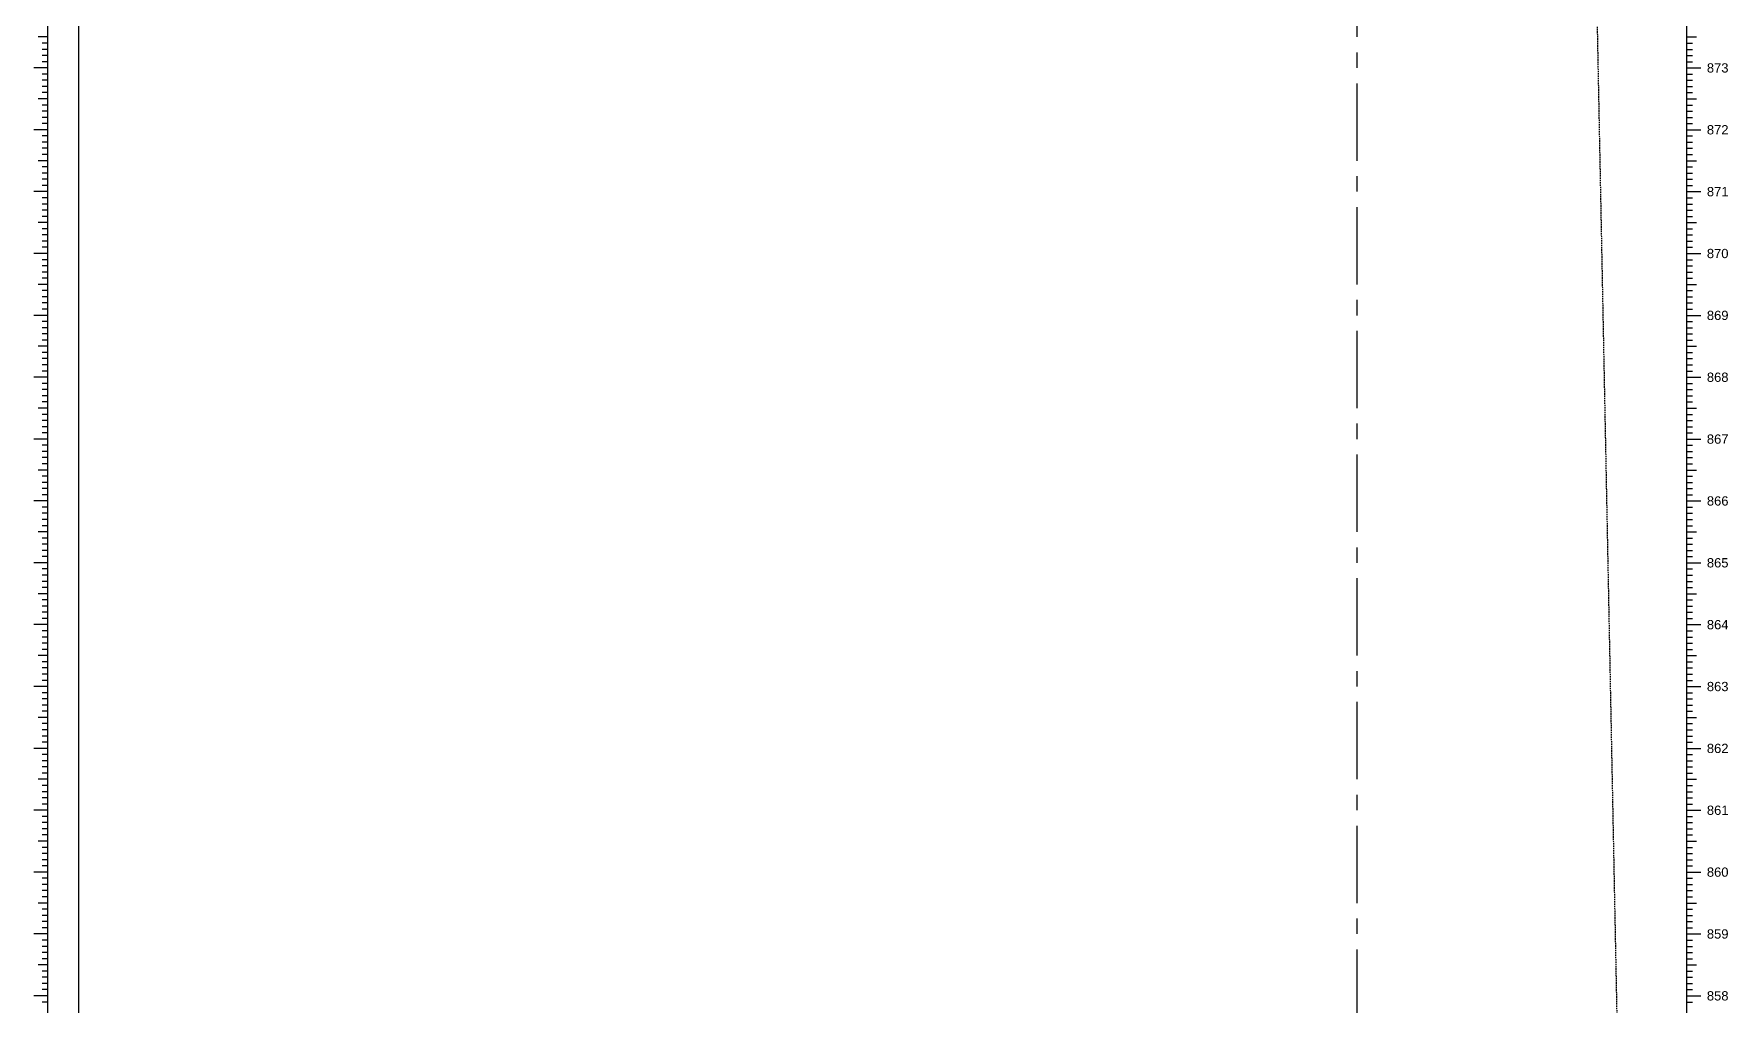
# Model space of a CAD drawing. Header units: millimetres. Extents: x 2640 to 12113, y 6003 to 13668.
# Drawn here: x 2916.5 to 3190.5, y 12019.7 to 12176.7 of the extents above; entities that cross this region are included whole.
import ezdxf
from ezdxf.enums import TextEntityAlignment as Align

# ---------------------------------------------------------------- set-up
doc = ezdxf.new("R2010")
doc.units = ezdxf.units.MM
doc.linetypes.add('CENTER', pattern=[2, 1.25, -0.25, 0.25, -0.25])
doc.linetypes.add('HIDDEN', pattern=[0.375, 0.25, -0.125])
for name, color, linetype in [('CL', 6, 'CENTER'), ('CS_Drawing', 7, 'Continuous'), ('GL', 3, 'HIDDEN')]:
    doc.layers.add(name, color=color, linetype=linetype)
doc.styles.get("Standard").update_dxf_attribs({"font": 'arial.ttf'})

msp = doc.modelspace()

# ---------------------------------------------------------------- linework, layer by layer
at = {"layer": 'CL', "ltscale": 10}
msp.add_line((3130.472, 11836.229), (3130.472, 12256.229), dxfattribs=at)
at = {"layer": 'CS_Drawing'}
for p, q in [((2918.772, 11831.229), (2918.772, 12261.229)), ((3183.776, 11831.229), (3183.776, 12261.229)), ((2923.772, 11831.229), (2923.772, 12236.309)), ((2918.772, 12176.229), (2917.197, 12176.229)), ((2918.772, 12176.229), (2917.872, 12176.229)), ((2918.772, 12175.229), (2917.872, 12175.229)), ((2918.772, 12174.229), (2917.872, 12174.229)), ((3183.776, 12176.229), (3185.351, 12176.229)), ((3183.776, 12176.229), (3184.676, 12176.229)), ((3183.776, 12175.229), (3184.676, 12175.229)), ((3183.776, 12174.229), (3184.676, 12174.229)), ((2918.772, 12171.229), (2916.522, 12171.229)), ((2918.772, 12171.229), (2917.197, 12171.229)), ((2918.772, 12173.229), (2917.872, 12173.229)), ((2918.772, 12172.229), (2917.872, 12172.229)), ((2918.772, 12171.229), (2917.872, 12171.229)), ((3183.776, 12173.229), (3184.676, 12173.229)), ((3183.776, 12172.229), (3184.676, 12172.229)), ((3183.776, 12171.229), (3186.026, 12171.229)), ((3183.776, 12171.229), (3185.351, 12171.229)), ((3183.776, 12171.229), (3184.676, 12171.229)), ((2918.772, 12170.229), (2917.872, 12170.229)), ((2918.772, 12169.229), (2917.872, 12169.229)), ((3183.776, 12170.229), (3184.676, 12170.229)), ((3183.776, 12169.229), (3184.676, 12169.229)), ((2918.772, 12166.229), (2917.197, 12166.229)), ((2918.772, 12168.229), (2917.872, 12168.229)), ((2918.772, 12167.229), (2917.872, 12167.229)), ((2918.772, 12166.229), (2917.872, 12166.229)), ((3183.776, 12168.229), (3184.676, 12168.229)), ((3183.776, 12167.229), (3184.676, 12167.229)), ((3183.776, 12166.229), (3185.351, 12166.229)), ((3183.776, 12166.229), (3184.676, 12166.229)), ((2918.772, 12165.229), (2917.872, 12165.229)), ((2918.772, 12164.229), (2917.872, 12164.229)), ((2918.772, 12163.229), (2917.872, 12163.229)), ((3183.776, 12165.229), (3184.676, 12165.229)), ((3183.776, 12164.229), (3184.676, 12164.229)), ((3183.776, 12163.229), (3184.676, 12163.229)), ((2918.772, 12161.229), (2916.522, 12161.229)), ((2918.772, 12161.229), (2917.197, 12161.229)), ((2918.772, 12162.229), (2917.872, 12162.229)), ((2918.772, 12161.229), (2917.872, 12161.229)), ((2918.772, 12160.229), (2917.872, 12160.229)), ((3183.776, 12162.229), (3184.676, 12162.229)), ((3183.776, 12161.229), (3186.026, 12161.229)), ((3183.776, 12161.229), (3185.351, 12161.229)), ((3183.776, 12161.229), (3184.676, 12161.229)), ((3183.776, 12160.229), (3184.676, 12160.229)), ((2918.772, 12159.229), (2917.872, 12159.229)), ((2918.772, 12158.229), (2917.872, 12158.229)), ((3183.776, 12159.229), (3184.676, 12159.229)), ((3183.776, 12158.229), (3184.676, 12158.229)), ((2918.772, 12156.229), (2917.197, 12156.229)), ((2918.772, 12157.229), (2917.872, 12157.229)), ((2918.772, 12156.229), (2917.872, 12156.229)), ((2918.772, 12155.229), (2917.872, 12155.229)), ((3183.776, 12157.229), (3184.676, 12157.229)), ((3183.776, 12156.229), (3185.351, 12156.229)), ((3183.776, 12156.229), (3184.676, 12156.229)), ((3183.776, 12155.229), (3184.676, 12155.229)), ((2918.772, 12154.229), (2917.872, 12154.229)), ((2918.772, 12153.229), (2917.872, 12153.229)), ((2918.772, 12152.229), (2917.872, 12152.229)), ((3183.776, 12154.229), (3184.676, 12154.229)), ((3183.776, 12153.229), (3184.676, 12153.229)), ((3183.776, 12152.229), (3184.676, 12152.229)), ((2918.772, 12151.229), (2916.522, 12151.229)), ((2918.772, 12151.229), (2917.197, 12151.229)), ((2918.772, 12151.229), (2917.872, 12151.229)), ((2918.772, 12150.229), (2917.872, 12150.229)), ((2918.772, 12149.229), (2917.872, 12149.229)), ((3183.776, 12151.229), (3186.026, 12151.229)), ((3183.776, 12151.229), (3185.351, 12151.229)), ((3183.776, 12151.229), (3184.676, 12151.229)), ((3183.776, 12150.229), (3184.676, 12150.229)), ((3183.776, 12149.229), (3184.676, 12149.229)), ((2918.772, 12148.229), (2917.872, 12148.229)), ((2918.772, 12147.229), (2917.872, 12147.229)), ((3183.776, 12148.229), (3184.676, 12148.229)), ((3183.776, 12147.229), (3184.676, 12147.229)), ((2918.772, 12146.229), (2917.197, 12146.229)), ((2918.772, 12146.229), (2917.872, 12146.229)), ((2918.772, 12145.229), (2917.872, 12145.229)), ((2918.772, 12144.229), (2917.872, 12144.229)), ((3183.776, 12146.229), (3185.351, 12146.229)), ((3183.776, 12146.229), (3184.676, 12146.229)), ((3183.776, 12145.229), (3184.676, 12145.229)), ((3183.776, 12144.229), (3184.676, 12144.229)), ((2918.772, 12141.229), (2916.522, 12141.229)), ((2918.772, 12141.229), (2917.197, 12141.229)), ((2918.772, 12143.229), (2917.872, 12143.229)), ((2918.772, 12142.229), (2917.872, 12142.229)), ((2918.772, 12141.229), (2917.872, 12141.229)), ((3183.776, 12143.229), (3184.676, 12143.229)), ((3183.776, 12142.229), (3184.676, 12142.229)), ((3183.776, 12141.229), (3186.026, 12141.229)), ((3183.776, 12141.229), (3185.351, 12141.229)), ((3183.776, 12141.229), (3184.676, 12141.229)), ((2918.772, 12140.229), (2917.872, 12140.229)), ((2918.772, 12139.229), (2917.872, 12139.229)), ((2918.772, 12138.229), (2917.872, 12138.229)), ((3183.776, 12140.229), (3184.676, 12140.229)), ((3183.776, 12139.229), (3184.676, 12139.229)), ((3183.776, 12138.229), (3184.676, 12138.229)), ((2918.772, 12136.229), (2917.197, 12136.229)), ((2918.772, 12137.229), (2917.872, 12137.229)), ((2918.772, 12136.229), (2917.872, 12136.229)), ((3183.776, 12137.229), (3184.676, 12137.229)), ((3183.776, 12136.229), (3185.351, 12136.229)), ((3183.776, 12136.229), (3184.676, 12136.229)), ((2918.772, 12135.229), (2917.872, 12135.229)), ((2918.772, 12134.229), (2917.872, 12134.229)), ((2918.772, 12133.229), (2917.872, 12133.229)), ((3183.776, 12135.229), (3184.676, 12135.229)), ((3183.776, 12134.229), (3184.676, 12134.229)), ((3183.776, 12133.229), (3184.676, 12133.229)), ((2918.772, 12131.229), (2916.522, 12131.229)), ((2918.772, 12131.229), (2917.197, 12131.229)), ((2918.772, 12132.229), (2917.872, 12132.229)), ((2918.772, 12131.229), (2917.872, 12131.229)), ((2918.772, 12130.229), (2917.872, 12130.229)), ((3183.776, 12132.229), (3184.676, 12132.229)), ((3183.776, 12131.229), (3186.026, 12131.229)), ((3183.776, 12131.229), (3185.351, 12131.229)), ((3183.776, 12131.229), (3184.676, 12131.229)), ((3183.776, 12130.229), (3184.676, 12130.229)), ((2918.772, 12129.229), (2917.872, 12129.229)), ((2918.772, 12128.229), (2917.872, 12128.229)), ((3183.776, 12129.229), (3184.676, 12129.229)), ((3183.776, 12128.229), (3184.676, 12128.229)), ((2918.772, 12126.229), (2917.197, 12126.229)), ((2918.772, 12127.229), (2917.872, 12127.229)), ((2918.772, 12126.229), (2917.872, 12126.229)), ((2918.772, 12125.229), (2917.872, 12125.229)), ((3183.776, 12127.229), (3184.676, 12127.229)), ((3183.776, 12126.229), (3185.351, 12126.229)), ((3183.776, 12126.229), (3184.676, 12126.229)), ((3183.776, 12125.229), (3184.676, 12125.229)), ((2918.772, 12124.229), (2917.872, 12124.229)), ((2918.772, 12123.229), (2917.872, 12123.229)), ((2918.772, 12122.229), (2917.872, 12122.229)), ((3183.776, 12124.229), (3184.676, 12124.229)), ((3183.776, 12123.229), (3184.676, 12123.229)), ((3183.776, 12122.229), (3184.676, 12122.229)), ((2918.772, 12121.229), (2916.522, 12121.229)), ((2918.772, 12121.229), (2917.197, 12121.229)), ((2918.772, 12121.229), (2917.872, 12121.229)), ((2918.772, 12120.229), (2917.872, 12120.229)), ((2918.772, 12119.229), (2917.872, 12119.229)), ((3183.776, 12121.229), (3186.026, 12121.229)), ((3183.776, 12121.229), (3185.351, 12121.229)), ((3183.776, 12121.229), (3184.676, 12121.229)), ((3183.776, 12120.229), (3184.676, 12120.229)), ((3183.776, 12119.229), (3184.676, 12119.229)), ((2918.772, 12118.229), (2917.872, 12118.229)), ((2918.772, 12117.229), (2917.872, 12117.229)), ((3183.776, 12118.229), (3184.676, 12118.229)), ((3183.776, 12117.229), (3184.676, 12117.229)), ((2918.772, 12116.229), (2917.197, 12116.229)), ((2918.772, 12116.229), (2917.872, 12116.229)), ((2918.772, 12115.229), (2917.872, 12115.229)), ((2918.772, 12114.229), (2917.872, 12114.229)), ((3183.776, 12116.229), (3185.351, 12116.229)), ((3183.776, 12116.229), (3184.676, 12116.229)), ((3183.776, 12115.229), (3184.676, 12115.229)), ((3183.776, 12114.229), (3184.676, 12114.229)), ((2918.772, 12111.229), (2916.522, 12111.229)), ((2918.772, 12111.229), (2917.197, 12111.229)), ((2918.772, 12113.229), (2917.872, 12113.229)), ((2918.772, 12112.229), (2917.872, 12112.229)), ((2918.772, 12111.229), (2917.872, 12111.229)), ((3183.776, 12113.229), (3184.676, 12113.229)), ((3183.776, 12112.229), (3184.676, 12112.229)), ((3183.776, 12111.229), (3186.026, 12111.229)), ((3183.776, 12111.229), (3185.351, 12111.229)), ((3183.776, 12111.229), (3184.676, 12111.229)), ((2918.772, 12110.229), (2917.872, 12110.229)), ((2918.772, 12109.229), (2917.872, 12109.229)), ((2918.772, 12108.229), (2917.872, 12108.229)), ((3183.776, 12110.229), (3184.676, 12110.229)), ((3183.776, 12109.229), (3184.676, 12109.229)), ((3183.776, 12108.229), (3184.676, 12108.229)), ((2918.772, 12106.229), (2917.197, 12106.229)), ((2918.772, 12107.229), (2917.872, 12107.229)), ((2918.772, 12106.229), (2917.872, 12106.229)), ((3183.776, 12107.229), (3184.676, 12107.229)), ((3183.776, 12106.229), (3185.351, 12106.229)), ((3183.776, 12106.229), (3184.676, 12106.229)), ((2918.772, 12105.229), (2917.872, 12105.229)), ((2918.772, 12104.229), (2917.872, 12104.229)), ((2918.772, 12103.229), (2917.872, 12103.229)), ((3183.776, 12105.229), (3184.676, 12105.229)), ((3183.776, 12104.229), (3184.676, 12104.229)), ((3183.776, 12103.229), (3184.676, 12103.229)), ((2918.772, 12101.229), (2916.522, 12101.229)), ((2918.772, 12101.229), (2917.197, 12101.229)), ((2918.772, 12102.229), (2917.872, 12102.229)), ((2918.772, 12101.229), (2917.872, 12101.229)), ((2918.772, 12100.229), (2917.872, 12100.229)), ((3183.776, 12102.229), (3184.676, 12102.229)), ((3183.776, 12101.229), (3186.026, 12101.229)), ((3183.776, 12101.229), (3185.351, 12101.229)), ((3183.776, 12101.229), (3184.676, 12101.229)), ((3183.776, 12100.229), (3184.676, 12100.229)), ((2918.772, 12099.229), (2917.872, 12099.229)), ((2918.772, 12098.229), (2917.872, 12098.229)), ((2918.772, 12097.229), (2917.872, 12097.229)), ((3183.776, 12099.229), (3184.676, 12099.229)), ((3183.776, 12098.229), (3184.676, 12098.229)), ((3183.776, 12097.229), (3184.676, 12097.229)), ((2918.772, 12096.229), (2917.197, 12096.229)), ((2918.772, 12096.229), (2917.872, 12096.229)), ((2918.772, 12095.229), (2917.872, 12095.229)), ((3183.776, 12096.229), (3185.351, 12096.229)), ((3183.776, 12096.229), (3184.676, 12096.229)), ((3183.776, 12095.229), (3184.676, 12095.229)), ((2918.772, 12094.229), (2917.872, 12094.229)), ((2918.772, 12093.229), (2917.872, 12093.229)), ((2918.772, 12092.229), (2917.872, 12092.229)), ((3183.776, 12094.229), (3184.676, 12094.229)), ((3183.776, 12093.229), (3184.676, 12093.229)), ((3183.776, 12092.229), (3184.676, 12092.229)), ((2918.772, 12091.229), (2916.522, 12091.229)), ((2918.772, 12091.229), (2917.197, 12091.229)), ((2918.772, 12091.229), (2917.872, 12091.229)), ((2918.772, 12090.229), (2917.872, 12090.229)), ((2918.772, 12089.229), (2917.872, 12089.229)), ((3183.776, 12091.229), (3186.026, 12091.229)), ((3183.776, 12091.229), (3185.351, 12091.229)), ((3183.776, 12091.229), (3184.676, 12091.229)), ((3183.776, 12090.229), (3184.676, 12090.229)), ((3183.776, 12089.229), (3184.676, 12089.229)), ((2918.772, 12086.229), (2917.197, 12086.229)), ((2918.772, 12088.229), (2917.872, 12088.229)), ((2918.772, 12087.229), (2917.872, 12087.229)), ((2918.772, 12086.229), (2917.872, 12086.229)), ((3183.776, 12088.229), (3184.676, 12088.229)), ((3183.776, 12087.229), (3184.676, 12087.229)), ((3183.776, 12086.229), (3185.351, 12086.229)), ((3183.776, 12086.229), (3184.676, 12086.229)), ((2918.772, 12085.229), (2917.872, 12085.229)), ((2918.772, 12084.229), (2917.872, 12084.229)), ((3183.776, 12085.229), (3184.676, 12085.229)), ((3183.776, 12084.229), (3184.676, 12084.229)), ((2918.772, 12081.229), (2916.522, 12081.229)), ((2918.772, 12081.229), (2917.197, 12081.229)), ((2918.772, 12083.229), (2917.872, 12083.229)), ((2918.772, 12082.229), (2917.872, 12082.229)), ((2918.772, 12081.229), (2917.872, 12081.229)), ((3183.776, 12083.229), (3184.676, 12083.229)), ((3183.776, 12082.229), (3184.676, 12082.229)), ((3183.776, 12081.229), (3186.026, 12081.229)), ((3183.776, 12081.229), (3185.351, 12081.229)), ((3183.776, 12081.229), (3184.676, 12081.229)), ((2918.772, 12080.229), (2917.872, 12080.229)), ((2918.772, 12079.229), (2917.872, 12079.229)), ((2918.772, 12078.229), (2917.872, 12078.229)), ((3183.776, 12080.229), (3184.676, 12080.229)), ((3183.776, 12079.229), (3184.676, 12079.229)), ((3183.776, 12078.229), (3184.676, 12078.229)), ((2918.772, 12076.229), (2917.197, 12076.229)), ((2918.772, 12077.229), (2917.872, 12077.229)), ((2918.772, 12076.229), (2917.872, 12076.229)), ((2918.772, 12075.229), (2917.872, 12075.229)), ((3183.776, 12077.229), (3184.676, 12077.229)), ((3183.776, 12076.229), (3185.351, 12076.229)), ((3183.776, 12076.229), (3184.676, 12076.229)), ((3183.776, 12075.229), (3184.676, 12075.229)), ((2918.772, 12074.229), (2917.872, 12074.229)), ((2918.772, 12073.229), (2917.872, 12073.229)), ((3183.776, 12074.229), (3184.676, 12074.229)), ((3183.776, 12073.229), (3184.676, 12073.229)), ((2918.772, 12071.229), (2916.522, 12071.229)), ((2918.772, 12071.229), (2917.197, 12071.229)), ((2918.772, 12072.229), (2917.872, 12072.229)), ((2918.772, 12071.229), (2917.872, 12071.229)), ((2918.772, 12070.229), (2917.872, 12070.229)), ((3183.776, 12072.229), (3184.676, 12072.229)), ((3183.776, 12071.229), (3186.026, 12071.229)), ((3183.776, 12071.229), (3185.351, 12071.229)), ((3183.776, 12071.229), (3184.676, 12071.229)), ((3183.776, 12070.229), (3184.676, 12070.229)), ((2918.772, 12069.229), (2917.872, 12069.229)), ((2918.772, 12068.229), (2917.872, 12068.229)), ((2918.772, 12067.229), (2917.872, 12067.229)), ((3183.776, 12069.229), (3184.676, 12069.229)), ((3183.776, 12068.229), (3184.676, 12068.229)), ((3183.776, 12067.229), (3184.676, 12067.229)), ((2918.772, 12066.229), (2917.197, 12066.229)), ((2918.772, 12066.229), (2917.872, 12066.229)), ((2918.772, 12065.229), (2917.872, 12065.229)), ((3183.776, 12066.229), (3185.351, 12066.229)), ((3183.776, 12066.229), (3184.676, 12066.229)), ((3183.776, 12065.229), (3184.676, 12065.229)), ((2918.772, 12064.229), (2917.872, 12064.229)), ((2918.772, 12063.229), (2917.872, 12063.229)), ((2918.772, 12062.229), (2917.872, 12062.229)), ((3183.776, 12064.229), (3184.676, 12064.229)), ((3183.776, 12063.229), (3184.676, 12063.229)), ((3183.776, 12062.229), (3184.676, 12062.229)), ((2918.772, 12061.229), (2916.522, 12061.229)), ((2918.772, 12061.229), (2917.197, 12061.229)), ((2918.772, 12061.229), (2917.872, 12061.229)), ((2918.772, 12060.229), (2917.872, 12060.229)), ((2918.772, 12059.229), (2917.872, 12059.229)), ((3183.776, 12061.229), (3186.026, 12061.229)), ((3183.776, 12061.229), (3185.351, 12061.229)), ((3183.776, 12061.229), (3184.676, 12061.229)), ((3183.776, 12060.229), (3184.676, 12060.229)), ((3183.776, 12059.229), (3184.676, 12059.229)), ((2918.772, 12056.229), (2917.197, 12056.229)), ((2918.772, 12058.229), (2917.872, 12058.229)), ((2918.772, 12057.229), (2917.872, 12057.229)), ((2918.772, 12056.229), (2917.872, 12056.229)), ((3183.776, 12058.229), (3184.676, 12058.229)), ((3183.776, 12057.229), (3184.676, 12057.229)), ((3183.776, 12056.229), (3185.351, 12056.229)), ((3183.776, 12056.229), (3184.676, 12056.229)), ((2918.772, 12055.229), (2917.872, 12055.229)), ((2918.772, 12054.229), (2917.872, 12054.229)), ((3183.776, 12055.229), (3184.676, 12055.229)), ((3183.776, 12054.229), (3184.676, 12054.229)), ((2918.772, 12051.229), (2916.522, 12051.229)), ((2918.772, 12051.229), (2917.197, 12051.229)), ((2918.772, 12053.229), (2917.872, 12053.229)), ((2918.772, 12052.229), (2917.872, 12052.229)), ((2918.772, 12051.229), (2917.872, 12051.229)), ((3183.776, 12053.229), (3184.676, 12053.229)), ((3183.776, 12052.229), (3184.676, 12052.229)), ((3183.776, 12051.229), (3186.026, 12051.229)), ((3183.776, 12051.229), (3185.351, 12051.229)), ((3183.776, 12051.229), (3184.676, 12051.229)), ((2918.772, 12050.229), (2917.872, 12050.229)), ((2918.772, 12049.229), (2917.872, 12049.229)), ((2918.772, 12048.229), (2917.872, 12048.229)), ((3183.776, 12050.229), (3184.676, 12050.229)), ((3183.776, 12049.229), (3184.676, 12049.229)), ((3183.776, 12048.229), (3184.676, 12048.229)), ((2918.772, 12046.229), (2917.197, 12046.229)), ((2918.772, 12047.229), (2917.872, 12047.229)), ((2918.772, 12046.229), (2917.872, 12046.229)), ((2918.772, 12045.229), (2917.872, 12045.229)), ((3183.776, 12047.229), (3184.676, 12047.229)), ((3183.776, 12046.229), (3185.351, 12046.229)), ((3183.776, 12046.229), (3184.676, 12046.229)), ((3183.776, 12045.229), (3184.676, 12045.229)), ((2918.772, 12044.229), (2917.872, 12044.229)), ((2918.772, 12043.229), (2917.872, 12043.229)), ((3183.776, 12044.229), (3184.676, 12044.229)), ((3183.776, 12043.229), (3184.676, 12043.229)), ((2918.772, 12041.229), (2916.522, 12041.229)), ((2918.772, 12041.229), (2917.197, 12041.229)), ((2918.772, 12042.229), (2917.872, 12042.229)), ((2918.772, 12041.229), (2917.872, 12041.229)), ((2918.772, 12040.229), (2917.872, 12040.229)), ((3183.776, 12042.229), (3184.676, 12042.229)), ((3183.776, 12041.229), (3186.026, 12041.229)), ((3183.776, 12041.229), (3185.351, 12041.229)), ((3183.776, 12041.229), (3184.676, 12041.229)), ((3183.776, 12040.229), (3184.676, 12040.229)), ((2918.772, 12039.229), (2917.872, 12039.229)), ((2918.772, 12038.229), (2917.872, 12038.229)), ((2918.772, 12037.229), (2917.872, 12037.229)), ((3183.776, 12039.229), (3184.676, 12039.229)), ((3183.776, 12038.229), (3184.676, 12038.229)), ((3183.776, 12037.229), (3184.676, 12037.229)), ((2918.772, 12036.229), (2917.197, 12036.229)), ((2918.772, 12036.229), (2917.872, 12036.229)), ((2918.772, 12035.229), (2917.872, 12035.229)), ((2918.772, 12034.229), (2917.872, 12034.229)), ((3183.776, 12036.229), (3185.351, 12036.229)), ((3183.776, 12036.229), (3184.676, 12036.229)), ((3183.776, 12035.229), (3184.676, 12035.229)), ((3183.776, 12034.229), (3184.676, 12034.229)), ((2918.772, 12033.229), (2917.872, 12033.229)), ((2918.772, 12032.229), (2917.872, 12032.229)), ((3183.776, 12033.229), (3184.676, 12033.229)), ((3183.776, 12032.229), (3184.676, 12032.229)), ((2918.772, 12031.229), (2916.522, 12031.229)), ((2918.772, 12031.229), (2917.197, 12031.229)), ((2918.772, 12031.229), (2917.872, 12031.229)), ((2918.772, 12030.229), (2917.872, 12030.229)), ((2918.772, 12029.229), (2917.872, 12029.229)), ((3183.776, 12031.229), (3186.026, 12031.229)), ((3183.776, 12031.229), (3185.351, 12031.229)), ((3183.776, 12031.229), (3184.676, 12031.229)), ((3183.776, 12030.229), (3184.676, 12030.229)), ((3183.776, 12029.229), (3184.676, 12029.229)), ((2918.772, 12026.229), (2917.197, 12026.229)), ((2918.772, 12028.229), (2917.872, 12028.229)), ((2918.772, 12027.229), (2917.872, 12027.229)), ((2918.772, 12026.229), (2917.872, 12026.229)), ((3183.776, 12028.229), (3184.676, 12028.229)), ((3183.776, 12027.229), (3184.676, 12027.229)), ((3183.776, 12026.229), (3185.351, 12026.229)), ((3183.776, 12026.229), (3184.676, 12026.229)), ((2918.772, 12025.229), (2917.872, 12025.229)), ((2918.772, 12024.229), (2917.872, 12024.229)), ((2918.772, 12023.229), (2917.872, 12023.229)), ((3183.776, 12025.229), (3184.676, 12025.229)), ((3183.776, 12024.229), (3184.676, 12024.229)), ((3183.776, 12023.229), (3184.676, 12023.229)), ((2918.772, 12021.229), (2916.522, 12021.229)), ((2918.772, 12021.229), (2917.197, 12021.229)), ((2918.772, 12022.229), (2917.872, 12022.229)), ((2918.772, 12021.229), (2917.872, 12021.229)), ((3183.776, 12022.229), (3184.676, 12022.229)), ((3183.776, 12021.229), (3186.026, 12021.229)), ((3183.776, 12021.229), (3185.351, 12021.229)), ((3183.776, 12021.229), (3184.676, 12021.229)), ((2918.772, 12020.229), (2917.872, 12020.229)), ((3183.776, 12020.229), (3184.676, 12020.229))]:
    msp.add_line(p, q, dxfattribs=at)
at = {"layer": 'GL'}
msp.add_lwpolyline([(2923.772, 12236.309), (2978.864, 12236.589), (3016.928, 12237.469), (3026.231, 12237.259), (3091.509, 12238.759), (3099.884, 12238.459), (3111.451, 12239.079), (3112.064, 12239.179), (3130.472, 12243.939), (3146.877, 12238.099), (3147.305, 12237.899), (3165.482, 12232.079), (3168.165, 12234.509), (3174.488, 11915.869), (3178.776, 11851.259)], dxfattribs=at)

# ---------------------------------------------------------------- texts
at = {"layer": 'CS_Drawing'}
for s, p in [('873', (3187.026, 12171.229)), ('872', (3187.026, 12161.229)), ('871', (3187.026, 12151.229)), ('870', (3187.026, 12141.229)), ('869', (3187.026, 12131.229)), ('868', (3187.026, 12121.229)), ('867', (3187.026, 12111.229)), ('866', (3187.026, 12101.229)), ('865', (3187.026, 12091.229)), ('864', (3187.026, 12081.229)), ('863', (3187.026, 12071.229)), ('862', (3187.026, 12061.229)), ('861', (3187.026, 12051.229)), ('860', (3187.026, 12041.229)), ('859', (3187.026, 12031.229)), ('858', (3187.026, 12021.229))]:
    msp.add_text(s, height=1.5, dxfattribs=at).set_placement(p, align=Align.MIDDLE_LEFT)

doc.saveas('drawing.dxf')
